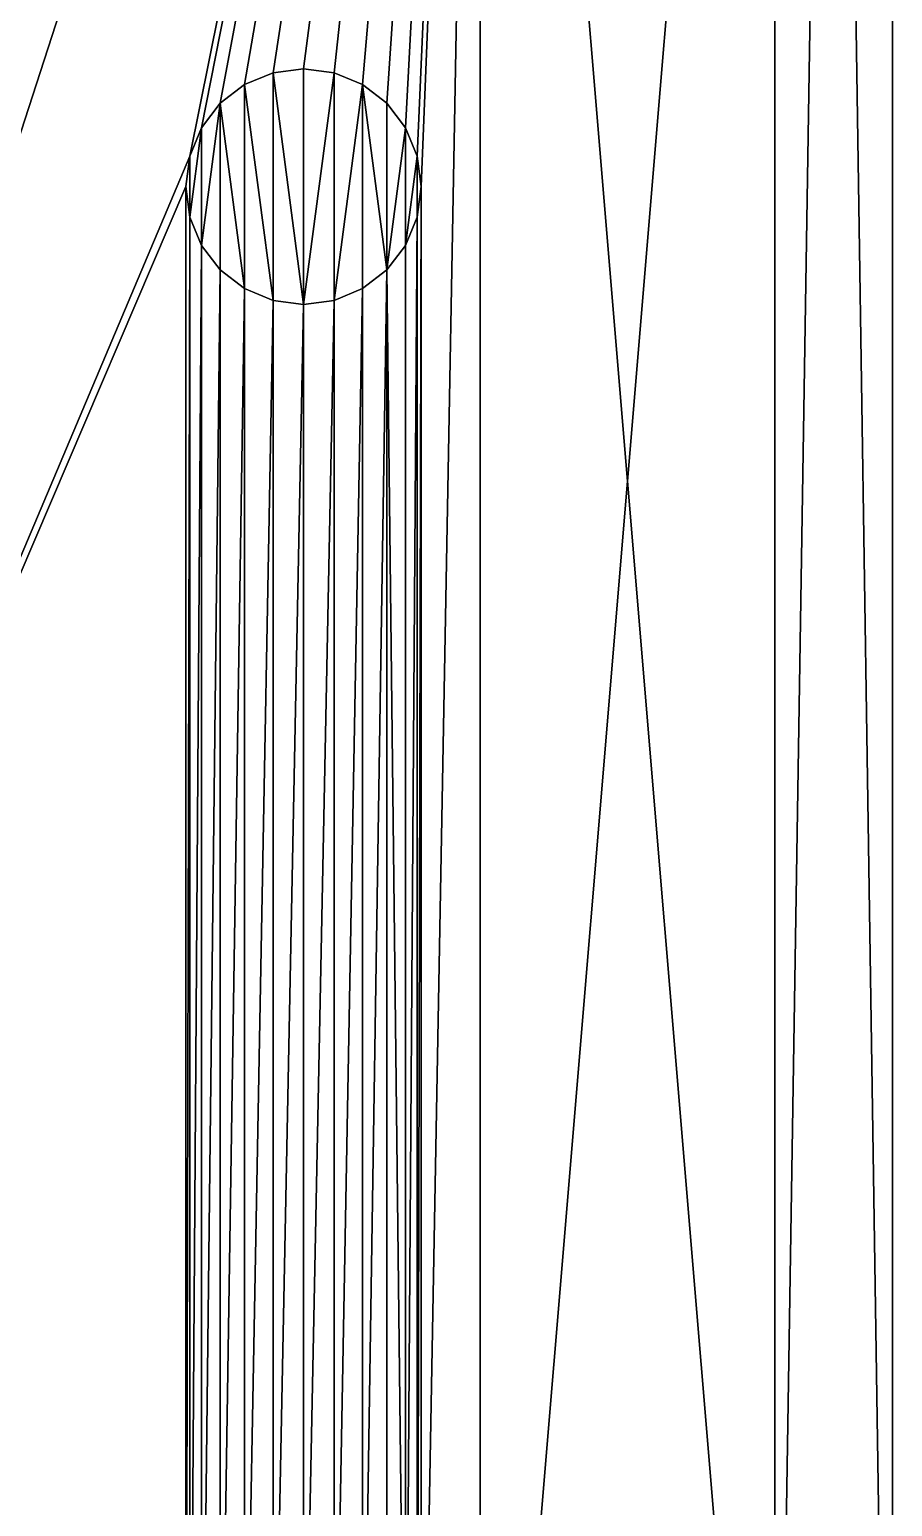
# Model space of a CAD drawing. Extents: x -1 to 46.5, y -1 to 65.2.
# Drawn here: x 31.8 to 46.45, y 14.71 to 39.79 of the extents above; entities that cross this region are included whole.
import ezdxf

# ---------------------------------------------------------------- set-up
doc = ezdxf.new("R2010")
doc.units = 0
doc.header["$MEASUREMENT"] = 0
doc.layers.add('STL2DXF', color=7, linetype='Continuous')

msp = doc.modelspace()

# ---------------------------------------------------------------- linework, layer by layer
at = {"layer": 'STL2DXF'}
for points in [[(44.45, 62.125, 7.3), (45.45, 65.25, 7.3), (44.45, 2.125, 7.3)], [(46.45, -1, 7.3), (44.45, 2.125, 7.3), (45.45, 65.25, 7.3)], [(44.45, 62.125, 12.3), (45.45, 65.25, 12.3), (44.45, 2.125, 12.3)], [(46.45, -1, 12.3), (44.45, 2.125, 12.3), (45.45, 65.25, 12.3)], [(46.45, -1, 7.3), (45.45, 65.25, 7.3), (46.45, 64.25, 7.3)], [(46.45, -1, 12.3), (45.45, 65.25, 12.3), (46.45, 64.25, 12.3)], [(46.45, 64.25, 7.3), (46.45, -1, 12.3), (46.45, -1, 7.3)], [(46.45, -1, 12.3), (46.45, 64.25, 7.3), (46.45, 64.25, 12.3)], [(21.625, 47.125, 7.3), (39.45, 62.125, 7.3), (21.625, 37.125, 7.3)], [(21.625, 37.125, 7.3), (39.45, 62.125, 7.3), (21.625, 27.125, 7.3)], [(21.625, 27.125, 7.3), (39.45, 62.125, 7.3), (21.625, 17.125, 7.3)], [(21.625, 17.125, 7.3), (39.45, 62.125, 7.3), (21.625, 7.125, 7.3)], [(21.625, 7.125, 7.3), (39.45, 62.125, 7.3), (34.518, 37.643, 7.3)], [(21.625, 47.125, 12.3), (39.45, 62.125, 12.3), (21.625, 37.125, 12.3)], [(21.625, 37.125, 12.3), (39.45, 62.125, 12.3), (21.625, 27.125, 12.3)], [(21.625, 27.125, 12.3), (39.45, 62.125, 12.3), (21.625, 17.125, 12.3)], [(21.625, 17.125, 12.3), (39.45, 62.125, 12.3), (21.625, 7.125, 12.3)], [(39.45, 2.125, 12.3), (21.625, 7.125, 12.3), (39.45, 62.125, 12.3)], [(34.518, 37.643, 7.3), (39.45, 62.125, 7.3), (34.718, 38.125, 7.3)], [(34.718, 38.125, 7.3), (39.45, 62.125, 7.3), (35.036, 38.539, 7.3)], [(35.036, 38.539, 7.3), (39.45, 62.125, 7.3), (35.45, 38.857, 7.3)], [(35.45, 38.857, 7.3), (39.45, 62.125, 7.3), (35.932, 39.057, 7.3)], [(35.932, 39.057, 7.3), (39.45, 62.125, 7.3), (36.45, 39.125, 7.3)], [(36.45, 39.125, 7.3), (39.45, 62.125, 7.3), (36.968, 39.057, 7.3)], [(36.968, 39.057, 7.3), (39.45, 62.125, 7.3), (37.45, 38.857, 7.3)], [(37.45, 38.857, 7.3), (39.45, 62.125, 7.3), (37.864, 38.539, 7.3)], [(37.864, 38.539, 7.3), (39.45, 62.125, 7.3), (38.182, 38.125, 7.3)], [(38.182, 38.125, 7.3), (39.45, 62.125, 7.3), (38.382, 37.643, 7.3)], [(38.382, 37.643, 7.3), (39.45, 62.125, 7.3), (38.45, 37.125, 7.3)], [(38.45, 37.125, 7.3), (39.45, 62.125, 7.3), (38.45, 7.125, 7.3)], [(39.45, 2.125, 7.3), (38.45, 7.125, 7.3), (39.45, 62.125, 7.3)], [(44.45, 62.125, 7.3), (39.45, 2.125, 7.3), (39.45, 62.125, 7.3)], [(39.45, 2.125, 7.3), (44.45, 62.125, 7.3), (44.45, 2.125, 7.3)], [(44.45, 2.125, 12.3), (39.45, 62.125, 12.3), (39.45, 2.125, 12.3)], [(39.45, 62.125, 12.3), (44.45, 2.125, 12.3), (44.45, 62.125, 12.3)], [(39.45, 62.125, 12.3), (39.45, 2.125, 7.3), (39.45, 2.125, 12.3)], [(39.45, 2.125, 7.3), (39.45, 62.125, 12.3), (39.45, 62.125, 7.3)], [(39.45, 62.125, 7.3), (39.45, 2.125, 12.3), (39.45, 2.125, 7.3)], [(39.45, 2.125, 12.3), (39.45, 62.125, 7.3), (39.45, 62.125, 12.3)], [(44.45, 62.125, 7.3), (44.45, 2.125, 12.3), (44.45, 2.125, 7.3)], [(44.45, 2.125, 12.3), (44.45, 62.125, 7.3), (44.45, 62.125, 12.3)], [(44.45, 2.125, 12.3), (44.45, 62.125, 7.3), (44.45, 2.125, 7.3)], [(44.45, 62.125, 7.3), (44.45, 2.125, 12.3), (44.45, 62.125, 12.3)], [(36.45, 35.125, 9.3), (35.932, 39.057, 9.3), (36.45, 39.125, 9.3)], [(36.45, 39.125, 9.3), (35.932, 39.057, 7.3), (36.45, 39.125, 7.3)], [(35.932, 39.057, 7.3), (36.45, 39.125, 9.3), (35.932, 39.057, 9.3)], [(36.45, 35.125, 9.3), (36.45, 39.125, 9.3), (36.968, 39.057, 9.3)], [(36.968, 39.057, 9.3), (36.45, 39.125, 7.3), (36.968, 39.057, 7.3)], [(36.45, 39.125, 7.3), (36.968, 39.057, 9.3), (36.45, 39.125, 9.3)], [(35.932, 35.193, 9.3), (35.45, 38.857, 9.3), (35.932, 39.057, 9.3)], [(35.932, 39.057, 9.3), (35.45, 38.857, 7.3), (35.932, 39.057, 7.3)], [(35.45, 38.857, 7.3), (35.932, 39.057, 9.3), (35.45, 38.857, 9.3)], [(35.932, 35.193, 9.3), (35.932, 39.057, 9.3), (36.45, 35.125, 9.3)], [(36.45, 35.125, 9.3), (36.968, 39.057, 9.3), (36.968, 35.193, 9.3)], [(36.968, 35.193, 9.3), (36.968, 39.057, 9.3), (37.45, 38.857, 9.3)], [(37.45, 38.857, 9.3), (36.968, 39.057, 7.3), (37.45, 38.857, 7.3)], [(36.968, 39.057, 7.3), (37.45, 38.857, 9.3), (36.968, 39.057, 9.3)], [(35.45, 35.393, 9.3), (35.036, 38.539, 9.3), (35.45, 38.857, 9.3)], [(35.45, 38.857, 9.3), (35.036, 38.539, 7.3), (35.45, 38.857, 7.3)], [(35.036, 38.539, 7.3), (35.45, 38.857, 9.3), (35.036, 38.539, 9.3)], [(35.45, 35.393, 9.3), (35.45, 38.857, 9.3), (35.932, 35.193, 9.3)], [(36.968, 35.193, 9.3), (37.45, 38.857, 9.3), (37.45, 35.393, 9.3)], [(37.45, 35.393, 9.3), (37.45, 38.857, 9.3), (37.864, 35.711, 9.3)], [(37.864, 35.711, 9.3), (37.45, 38.857, 9.3), (37.864, 38.539, 9.3)], [(37.864, 38.539, 9.3), (37.45, 38.857, 7.3), (37.864, 38.539, 7.3)], [(37.45, 38.857, 7.3), (37.864, 38.539, 9.3), (37.45, 38.857, 9.3)], [(34.718, 36.125, 9.3), (34.718, 38.125, 9.3), (35.036, 38.539, 9.3)], [(34.718, 36.125, 9.3), (35.036, 38.539, 9.3), (35.036, 35.711, 9.3)], [(35.036, 38.539, 7.3), (34.718, 38.125, 9.3), (34.718, 38.125, 7.3)], [(34.718, 38.125, 9.3), (35.036, 38.539, 7.3), (35.036, 38.539, 9.3)], [(35.036, 35.711, 9.3), (35.036, 38.539, 9.3), (35.45, 35.393, 9.3)], [(37.864, 35.711, 9.3), (37.864, 38.539, 9.3), (38.182, 38.125, 9.3)], [(37.864, 38.539, 9.3), (38.182, 38.125, 7.3), (38.182, 38.125, 9.3)], [(38.182, 38.125, 7.3), (37.864, 38.539, 9.3), (37.864, 38.539, 7.3)], [(34.518, 36.607, 9.3), (34.518, 37.643, 9.3), (34.718, 38.125, 9.3)], [(34.518, 36.607, 9.3), (34.718, 38.125, 9.3), (34.718, 36.125, 9.3)], [(34.718, 38.125, 7.3), (34.518, 37.643, 9.3), (34.518, 37.643, 7.3)], [(34.518, 37.643, 9.3), (34.718, 38.125, 7.3), (34.718, 38.125, 9.3)], [(37.864, 35.711, 9.3), (38.182, 38.125, 9.3), (38.182, 36.125, 9.3)], [(38.182, 36.125, 9.3), (38.182, 38.125, 9.3), (38.382, 37.643, 9.3)], [(38.182, 38.125, 9.3), (38.382, 37.643, 7.3), (38.382, 37.643, 9.3)], [(38.382, 37.643, 7.3), (38.182, 38.125, 9.3), (38.182, 38.125, 7.3)], [(21.625, 7.125, 7.3), (34.518, 37.643, 7.3), (34.45, 37.125, 7.3)], [(34.518, 37.643, 9.3), (34.518, 36.607, 9.3), (34.45, 37.125, 9.3)], [(34.518, 37.643, 7.3), (34.45, 37.125, 9.3), (34.45, 37.125, 7.3)], [(34.45, 37.125, 9.3), (34.518, 37.643, 7.3), (34.518, 37.643, 9.3)], [(38.182, 36.125, 9.3), (38.382, 37.643, 9.3), (38.382, 36.607, 9.3)], [(38.382, 36.607, 9.3), (38.382, 37.643, 9.3), (38.45, 37.125, 9.3)], [(38.382, 37.643, 9.3), (38.45, 37.125, 7.3), (38.45, 37.125, 9.3)], [(38.45, 37.125, 7.3), (38.382, 37.643, 9.3), (38.382, 37.643, 7.3)], [(34.45, 7.125, 7.3), (21.625, 7.125, 7.3), (34.45, 37.125, 7.3)], [(34.45, 37.125, 7.3), (34.518, 36.607, 9.3), (34.518, 36.607, 7.3)], [(34.518, 36.607, 9.3), (34.45, 37.125, 7.3), (34.45, 37.125, 9.3)], [(34.518, 36.607, 7.3), (34.45, 7.125, 7.3), (34.45, 37.125, 7.3)], [(38.45, 37.125, 9.3), (38.382, 36.607, 7.3), (38.382, 36.607, 9.3)], [(38.382, 36.607, 7.3), (38.45, 37.125, 9.3), (38.45, 37.125, 7.3)], [(38.382, 7.643, 7.3), (38.382, 36.607, 7.3), (38.45, 37.125, 7.3)], [(38.382, 7.643, 7.3), (38.45, 37.125, 7.3), (38.45, 7.125, 7.3)], [(34.45, 7.125, 7.3), (34.518, 36.607, 7.3), (34.518, 7.643, 7.3)], [(34.518, 36.607, 7.3), (34.718, 36.125, 9.3), (34.718, 36.125, 7.3)], [(34.718, 36.125, 9.3), (34.518, 36.607, 7.3), (34.518, 36.607, 9.3)], [(34.518, 7.643, 7.3), (34.518, 36.607, 7.3), (34.718, 36.125, 7.3)], [(38.382, 36.607, 9.3), (38.182, 36.125, 7.3), (38.182, 36.125, 9.3)], [(38.182, 36.125, 7.3), (38.382, 36.607, 9.3), (38.382, 36.607, 7.3)], [(38.182, 8.125, 7.3), (38.182, 36.125, 7.3), (38.382, 36.607, 7.3)], [(38.182, 8.125, 7.3), (38.382, 36.607, 7.3), (38.382, 7.643, 7.3)], [(34.518, 7.643, 7.3), (34.718, 36.125, 7.3), (34.718, 8.125, 7.3)], [(34.718, 36.125, 7.3), (35.036, 35.711, 9.3), (35.036, 35.711, 7.3)], [(35.036, 35.711, 9.3), (34.718, 36.125, 7.3), (34.718, 36.125, 9.3)], [(34.718, 8.125, 7.3), (34.718, 36.125, 7.3), (35.036, 35.711, 7.3)], [(38.182, 36.125, 9.3), (37.864, 35.711, 7.3), (37.864, 35.711, 9.3)], [(37.864, 35.711, 7.3), (38.182, 36.125, 9.3), (38.182, 36.125, 7.3)], [(38.182, 8.125, 7.3), (37.864, 35.711, 7.3), (38.182, 36.125, 7.3)], [(34.718, 8.125, 7.3), (35.036, 35.711, 7.3), (35.036, 8.539, 7.3)], [(35.036, 35.711, 9.3), (35.45, 35.393, 7.3), (35.036, 35.711, 7.3)], [(35.45, 35.393, 7.3), (35.036, 35.711, 9.3), (35.45, 35.393, 9.3)], [(35.036, 8.539, 7.3), (35.036, 35.711, 7.3), (35.45, 35.393, 7.3)], [(37.45, 35.393, 9.3), (37.864, 35.711, 7.3), (37.45, 35.393, 7.3)], [(37.864, 35.711, 7.3), (37.45, 35.393, 9.3), (37.864, 35.711, 9.3)], [(37.45, 8.857, 7.3), (37.45, 35.393, 7.3), (37.864, 35.711, 7.3)], [(37.45, 8.857, 7.3), (37.864, 35.711, 7.3), (37.864, 8.539, 7.3)], [(37.864, 8.539, 7.3), (37.864, 35.711, 7.3), (38.182, 8.125, 7.3)], [(35.036, 8.539, 7.3), (35.45, 35.393, 7.3), (35.45, 8.857, 7.3)], [(35.45, 35.393, 9.3), (35.932, 35.193, 7.3), (35.45, 35.393, 7.3)], [(35.932, 35.193, 7.3), (35.45, 35.393, 9.3), (35.932, 35.193, 9.3)], [(35.45, 8.857, 7.3), (35.45, 35.393, 7.3), (35.932, 35.193, 7.3)], [(36.968, 35.193, 9.3), (37.45, 35.393, 7.3), (36.968, 35.193, 7.3)], [(37.45, 35.393, 7.3), (36.968, 35.193, 9.3), (37.45, 35.393, 9.3)], [(36.968, 9.057, 7.3), (36.968, 35.193, 7.3), (37.45, 35.393, 7.3)], [(36.968, 9.057, 7.3), (37.45, 35.393, 7.3), (37.45, 8.857, 7.3)], [(35.45, 8.857, 7.3), (35.932, 35.193, 7.3), (35.932, 9.057, 7.3)], [(35.932, 35.193, 9.3), (36.45, 35.125, 7.3), (35.932, 35.193, 7.3)], [(36.45, 35.125, 7.3), (35.932, 35.193, 9.3), (36.45, 35.125, 9.3)], [(35.932, 9.057, 7.3), (35.932, 35.193, 7.3), (36.45, 35.125, 7.3)], [(35.932, 9.057, 7.3), (36.45, 35.125, 7.3), (36.45, 9.125, 7.3)], [(36.45, 35.125, 9.3), (36.968, 35.193, 7.3), (36.45, 35.125, 7.3)], [(36.968, 35.193, 7.3), (36.45, 35.125, 9.3), (36.968, 35.193, 9.3)], [(36.45, 9.125, 7.3), (36.45, 35.125, 7.3), (36.968, 35.193, 7.3)], [(36.45, 9.125, 7.3), (36.968, 35.193, 7.3), (36.968, 9.057, 7.3)]]:
    msp.add_3dface(points, dxfattribs=at)

doc.saveas('drawing.dxf')
